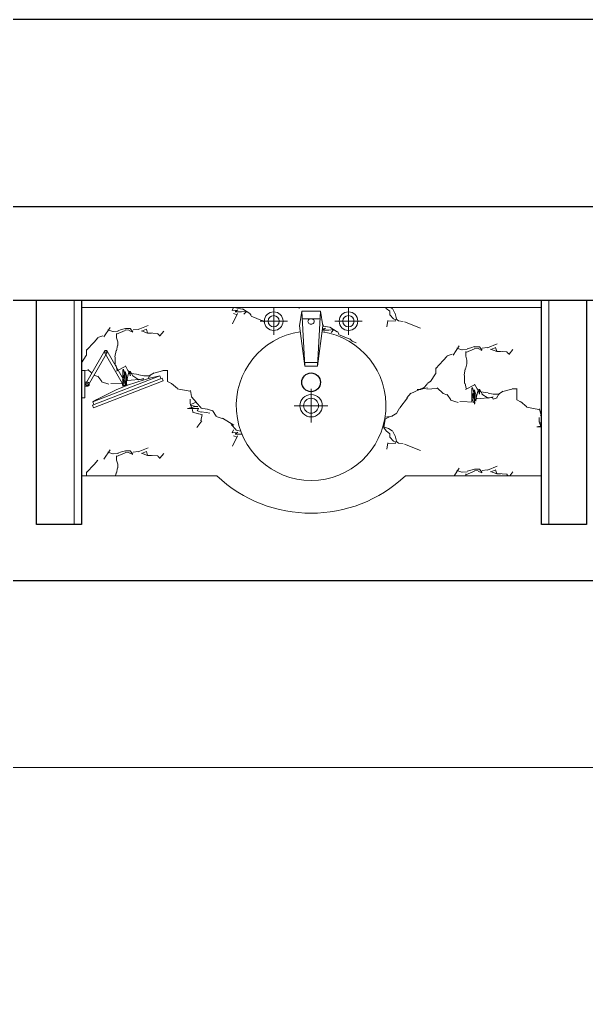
# Model space of a CAD drawing. Header units: millimetres. Extents: x 3162 to 221128, y -144913 to 11496.
# Drawn here: x 43924 to 45439, y 6060 to 8683 of the extents above; entities that cross this region are included whole.
import ezdxf
from ezdxf.xclip import XClip

# ---------------------------------------------------------------- set-up
doc = ezdxf.new("R2010")
doc.units = ezdxf.units.MM
doc.header["$LTSCALE"] = 10
doc.header["$XCLIPFRAME"] = 2
doc.linetypes.add('DASH', pattern=[8.889999999999997, 6.349999999999998, -2.54])
for name, color, linetype, lineweight in [('Drawing【图框、表格】', 150, 'Continuous', 0), ('FF-Complete【墙体完成线】', 6, 'Continuous', 0), ('FF-FIXT【洁具】', 31, 'Continuous', 0), ('Hidden【虚线】', 136, 'DASH', 0)]:
    doc.layers.add(name, color=color, linetype=linetype, lineweight=lineweight)
for name, color, linetype in [('SYMBOL【符号】', 136, 'Continuous'), ('WALL_NEW【新建墙体】', 4, 'Continuous'), ('WALL【墙体】', 7, 'Continuous')]:
    doc.layers.add(name, color=color, linetype=linetype)

# ---------------------------------------------------------------- blocks, each defined once
blk = doc.blocks.new('洗手台40')
at = {"color": 8}
for p, q in [((194.77239015136, 336.5144317056256), (194.77239015136, 263.4855683143396)), ((231.2868218469885, 300.0000000099972), (158.2579584557315, 300.0000000099972)), ((-31.2868218369913, 245.0592119983776), (-31.2868218369913, 154.9407880216167)), ((182.2292947167807, 231.4446210321766), (74.55684995615594, 216.7034478577116)), ((221.1244488094453, 225.0000000099972), (74.55684995615594, 216.7034478577116)), ((74.55684995615594, 216.7034478577116), (74.55684995615594, 200.0000000099972)), ((84.65905595188812, 217.1762731822237), (84.65905595188812, 200.0000000099972)), ((221.1244488094453, 225.0000000099972), (182.2292947167807, 231.4446210321766)), ((201.4337083093051, 223.885393120363), (201.4337083093051, 200.0000000099972)), ((221.1244488094453, 225.0000000099681), (221.1244488094453, 200.0000000099972)), ((13.77239015138912, 200.0000000099972), (-76.3460338253426, 200.0000000099972)), ((74.55684995615594, 183.2965521622826), (74.55684995615594, 200.0000000099972)), ((84.65905595188812, 182.8237268377415), (84.65905595188812, 200.0000000099972)), ((201.4337083093051, 176.1146068996313), (201.4337083093051, 200.0000000099972)), ((221.1244488094453, 175.0000000099971), (221.1244488094453, 200.0000000099972)), ((221.1244488094453, 175.0000000099971), (74.55684995615594, 183.2965521622826)), ((182.2292947167807, 168.5553789877886), (74.55684995615594, 183.2965521622826)), ((221.1244488094453, 175.0000000099971), (182.2292947167807, 168.5553789877886)), ((194.77239015136, 136.5144317056256), (194.77239015136, 63.48556831433961)), ((231.2868218469885, 100.0000000099971), (158.2579584557315, 100.0000000099971))]:
    blk.add_line(p, q, dxfattribs=at)
for centre, radius in [((194.7723901513891, 300.0000000099972), 25), ((194.7723901513891, 300.0000000099972), 15), ((-31.2868218369913, 200.0000000099972), 30), ((-31.2868218369913, 200.0000000099972), 20), ((194.7723901513891, 100.0000000099971), 25), ((194.7723901513891, 100.0000000099971), 15)]:
    blk.add_circle(centre, radius, dxfattribs=at)
blk.add_arc((-31.2868218369913, 200.0000000099972), 200, 8.423791204247447, 351.5762087957526)
for centre, start, end in [((194.0437390168881, 201.1838002622972), 350.5252287985693, 189.4747712014305), ((194.0437390168881, 198.8161997576971), 170.5252287985695, 9.474771201430505)]:
    blk.add_arc(centre, 7.191400878313288, start, end, dxfattribs=at)
blk = doc.blocks.new('刮须镜平面')
at = {"color": 0, "ltscale": 0.4}
for p, q in [((-118.2063077272614, 1.921077555802184), (-68.2589210642036, 88.43244683538798)), ((-61.6042003504117, 84.59034016897205), (-111.5515870135277, -1.921029110613744)), ((-68.25892187433783, 84.59034157212591), (-18.31157169362995, -1.921048770484048)), ((-11.6568493595696, 1.921055089507715), (-61.60419954027748, 88.43244543223409)), ((-9.221060327836312, -36.49999805632979), (-9.221044935635293, 36.50000194495078)), ((-9.221044935635293, 36.50000194495078), (7.6961005107e-06, 36.50000000064028)), ((7.6961005107e-06, 36.50000000064028), (-7.6961005107e-06, -36.50000000064028)), ((-218.4324280183646, 9.272824113315435), (-215.6526563501684, 16.43661925889318)), ((-32.17375423398336, -63.00123925978549), (-218.4324280183646, 9.272824113315435)), ((-215.6526563501684, 16.43661925889318), (-29.39398256572895, -55.83744411426596)), ((-212.0707587773795, 15.04673342482419), (-209.2909871091833, 22.21052857040195)), ((-209.2909871091833, 22.21052857040195), (-30.19610847032164, -47.28376313456101)), ((-122.3492897778051, -3.320638484496155), (-120.251793729607, 2.084852973755912)), ((-9.221051416592672, 5.763159839145369), (-14.98420931142755, 5.76316105434671)), ((-111.6035970594966, -7.490295986819544), (-109.5061010112986, -2.084804528567474)), ((-9.221053846878927, -5.763155950524378), (-14.98421174177201, -5.763154735381249)), ((-32.97588014812209, -54.44755827455082), (-30.19610847998411, -47.28376312897307)), ((-7.6961005107e-06, -36.50000000064028), (-9.221060327836312, -36.49999805632979)), ((-29.39398256572895, -55.83744411426596), (-32.17375423398336, -63.00123925978549))]:
    blk.add_line(p, q, dxfattribs=at)
for centre in [(-64.93156070727855, 86.51139350218), (-114.8789473704528, 2.42225942202e-05), (-14.98421052657068, 3.1594536267e-06)]:
    blk.add_circle(centre, 3.073684210579444, dxfattribs=at)
for centre, radius, start, end in [((-64.93156070727855, 86.51139350218), 3.842105263215895, 29.99998792192617, 209.9999879219262), ((-64.93156070727855, 86.51139350218), 3.842105263221217, 329.9999879214403, 149.9999879214403), ((-335.3529735520715, -568.1872037247518), 603.7061426929396, 59.63727570470571, 77.94717121979303), ((-114.8789473704528, 2.42225942202e-05), 5.763157894836368, 338.7922234641007, 158.7922234641008), ((-114.8789473703946, 2.42225942202e-05), 3.842105263221217, 149.9999879214403, 329.9999879214403), ((-14.98421052657068, 3.1594536267e-06), 5.763157894836368, 89.9999879137668, 269.9999879137668), ((-14.98421052657068, 3.1594536267e-06), 3.842105263211995, 209.9999879219262, 29.99998792192617)]:
    blk.add_arc(centre, radius, start, end, dxfattribs=at)
blk = doc.blocks.new('海龙_08065491')
at = {"layer": 'FF-FIXT【洁具】'}
h = blk.add_hatch(dxfattribs=at)
h.set_pattern_fill('AA大理石深SC800', color=8, scale=700, pattern_type=2)
h.set_pattern_definition([(177.769103, (2570502.35094, -1700771.01409001), (-700.0000218348542, -2.69020922067e-05), [40.03034, -8366.340499999998]), (28.1136392, (2570482.35096, -1700733.61610001), (700.0000027853148, 327.2319676459456), [26.45460999999999, -5529.008239999996]), (76.6298055, (2570482.35096, -1700680.63569001), (-1.04846836949e-05, 327.2319275039206), [14.41495999999999, -3012.719009999999]), (106.9928189999999, (2570485.684290001, -1700657.261990009), (6.7219320804e-06, 327.231922176649), [11.40565999999999, -2383.788749999999]), (21.83558970000001, (2570482.35096, -1700633.88829001), (699.9999951685005, 327.231900595305), [25.13679, -5253.585259999999]), (17.3096175, (2570485.684290001, -1700627.65528001), (700.0000144967167, 327.2319688743376), [10.47438, -2189.14444]), (162.690382, (2570462.35098, -1700769.45582001), (-700.0000324685388, 327.2319081532297), [20.94876, -2178.67006]), (125.490837, (2570442.35093, -1700763.22281001), (-4.31308433024e-05, 327.2319010970212), [17.22433999999999, -1188.48149]), (162.690382, (2570432.35094, -1700749.19859001), (-700.0000324685388, 327.2319081532297), [10.47438, -2189.14444]), (136.925518, (2570422.35095, -1700746.08212001), (-1.94120411301e-05, 327.2319100642796), [22.81649999999999, -935.4751699999997]), (3.344234399999999, (2570379.01766, -1700732.05790001), (700.0000129823732, 4.66680983385e-05), [26.71214, -5582.84048]), (10.5914065, (2570362.350940001, -1700735.17437001), (1400.000030953868, 327.2319727253873), [16.95554, -3543.70772]), (0, (2570352.350957402, -1700735.174386235), (700, 327.23194), [9.999997, -689.99994]), (103.370194, (2570482.35096, -1700733.61610001), (-5.47624203248e-05, 327.2319113169932), [14.41489, -3012.71901]), (90, (2570479.017623402, -1700719.591896235), (700, -4.29e-14), [10.907729, -316.32419]), (90, (2570479.017623402, -1700708.684146235), (700, -4.29e-14), [10.907729, -316.32419]), (78.99512109999998, (2570479.01763, -1700697.77645001), (-2.71813171915e-05, 327.2319558919686), [17.46184999999999, -3649.521889999999]), (90, (2570482.350960402, -1700646.354256235), (700, -4.29e-14), [12.465978, -314.76592]), (6.6658365, (2570472.35097, -1700629.21355001), (699.9999705167868, 1.27228728733e-05), [13.42411, -2805.632620000001]), (160.679045, (2570472.35097, -1700629.21355001), (-699.9999936553146, 327.2319330049835), [14.12908, -2952.978349999998]), (47.48599590000001, (2570189.01764, -1700834.90218001), (700.0000004575118, 654.4639247861652), [14.79793, -3092.76646]), (6.157180300000002, (2570199.01763, -1700823.99450001), (2800.00001973066, 327.231928429934), [43.58473, -9109.2134]), (31.9352432, (2570242.35099, -1700819.31969001), (699.9999716429121, 327.2319318524933), [11.78345, -2462.74511]), (19.3209546, (2570252.35098, -1700813.08675001), (699.9999959398247, 327.2319281180617), [14.12908, -2952.97835]), (8.856872300000001, (2570265.684300001, -1700808.41201001), (699.9999634920426, 5.45515681655e-05), [20.24134, -2105.10111]), (30.29957, (2570285.68428, -1700805.29547001), (700.0000165525327, 327.2319737808297), [15.44284, -3227.55244]), (61.8626245, (2570299.0176, -1700797.50426001), (-3.71941187932e-05, 327.2319357782109), [14.13664, -1470.21231]), (52.94733950000001, (2570305.684295, -1700785.03832401), (700.0000045539502, 981.6958246126093), [33.192334, -6937.19747]), (51.26399599999999, (2570325.68431, -1700758.54807001), (699.9999970027452, 981.6958528730936), [15.98128, -3340.083040000001]), (25.0548758, (2570335.684300001, -1700746.08212001), (699.9999991529894, -3.3399269572e-06), [36.79571, -735.9142700000001]), (47.48599590000001, (2570369.0176, -1700730.49963001), (700.0000004575118, 654.4639247861652), [14.79793, -3092.76646]), (31.9352432, (2570379.01766, -1700719.59188001), (699.9999716429121, 327.2319318524933), [11.78345, -2462.74511]), (56.6470201, (2570389.017650001, -1700713.35894001), (700.0000012262352, 981.6958188050078), [24.25143, -5068.55181]), (90, (2570402.350956401, -1700693.101726234), (700, -4.29e-14), [15.582476, -311.64945]), (47.48599590000001, (2570402.35097, -1700677.51922001), (700.0000004575118, 654.4639247861652), [29.59586, -3077.96853]), (47.48599590000001, (2570422.35095, -1700655.70372001), (700.0000004575118, 654.4639247861652), [14.79793, -3092.76646]), (19.3209546, (2570432.35094, -1700644.796040009), (699.9999959398247, 327.2319281180617), [14.12908, -2952.97835]), (56.23782330000001, (2570445.68433, -1700640.12130001), (699.9999625357982, 981.6958534515601), [29.98968000000001, -6267.840880000002]), (25.0548758, (2570265.684300001, -1700814.64495001), (699.9999991529894, -3.3399269572e-06), [14.71827, -757.9917100000001]), (80.6556929, (2570262.350970001, -1700834.90218001), (2.62425482442e-05, 327.2319152333424), [20.52966999999999, -4290.693539999995]), (160.679045, (2570275.68429, -1700839.57692001), (-699.9999936553146, 327.2319330049835), [14.12908, -2952.978349999998]), (148.064756, (2570285.68428, -1700845.80993001), (-699.9999670738925, 327.2319416263366), [11.78345, -2462.74511]), (115.424913, (2570292.35094, -1700859.83415001), (-700.0000289623572, 1636.159719665724), [15.52816999999999, -3245.382769999999]), (103.370194, (2570295.684269999, -1700873.85837001), (-5.47624203248e-05, 327.2319113169932), [14.41489, -3012.71901]), (144.961427, (2570302.35093, -1700878.53311001), (-700.0000265047787, 654.4638883816218), [8.142330000000001, -1701.74844]), (173.334163, (2570315.68432, -1700880.09138001), (-699.9999705167868, 1.88315250074e-05), [13.42411, -2805.632620000001]), (158.418473, (2570359.01761, -1700897.23207001), (-4199.999994717964, 1636.159741988217), [46.60026000000001, -9739.449300000004]), (78.99512109999998, (2570272.35096, -1700895.67387001), (-2.71813171915e-05, 327.2319558919686), [17.46184999999999, -3649.521889999999]), (4.4550498, (2570275.68429, -1700878.53311001), (700.0000103780479, 4.37183556468e-05), [20.06059999999999, -4192.667779999997]), (154.945124, (2570295.684269999, -1700876.97491001), (-699.9999991529895, -8.964658238e-07), [7.359169999999998, -765.3508099999997]), (132.514004, (2570289.01761, -1700873.85837001), (-699.9999993152568, 654.4639260078957), [14.79793, -3092.76646]), (90, (2570279.017627402, -1700862.950636235), (700, -4.29e-14), [9.349487, -317.88246]), (142.076999, (2570279.01762, -1700853.60114001), (-700.0000234849623, 654.4638439168956), [12.67686, -2649.46857]), (125.490837, (2570269.01763, -1700845.80993001), (-4.31308433024e-05, 327.2319010970212), [11.48294, -1194.22296]), (99.34430699999999, (2570262.350970001, -1700836.46045001), (-2.56714207794e-05, 327.2319152333425), [20.52959999999999, -4290.693539999998]), (90, (2570259.017626401, -1700834.902196234), (700, -4.29e-14), [18.698967, -308.53291]), (136.925518, (2570259.01764, -1700834.90218001), (-1.94120411301e-05, 327.2319100642796), [18.25319999999999, -940.0384699999997]), (70.3775316, (2570242.35099, -1700831.78571001), (1.97212043057e-05, 327.2319139182212), [9.92593, -2074.51804]), (175.54495, (2570242.35099, -1700831.78571001), (-700.0000158154352, -2.36266839246e-05), [40.12119999999996, -4172.607179999997]), (148.064756, (2570839.01762, -1700908.13982001), (-699.9999670738925, 327.2319416263366), [23.56697, -2450.96166]), (35.0385725, (2570799.01766, -1700903.46508001), (700.0000322160538, 654.4638822729693), [8.142329999999996, -1701.74844]), (6.6658365, (2570815.68431, -1700903.46508001), (699.9999705167868, 1.27228728733e-05), [13.42411, -2805.632620000001]), (162.690382, (2570805.68432, -1700911.256290009), (-700.0000324685388, 327.2319081532297), [10.47438, -2189.14444]), (64.57508639999999, (2570792.35093, -1700939.30480001), (699.9999828757738, 1636.159742388292), [31.05627, -3229.8546]), (0, (2570799.017625402, -1700903.465096234), (700, 327.23194), [16.666664, -683.3332799999997]), (118.137375, (2570842.35095, -1700914.37283001), (-2.16776039619e-05, 327.231902767106), [7.068319999999999, -1477.28063]), (157.435521, (2570872.350990001, -1700926.83878001), (-699.9999874848523, 327.2318952315563), [32.48693, -6789.768370000001]), (136.925518, (2570879.01765, -1700933.07179001), (-1.94120411301e-05, 327.2319100642796), [9.126599999999994, -949.1650699999997]), (154.945124, (2570889.01764, -1700937.74653001), (-699.9999991529895, -8.964658238e-07), [11.03871999999999, -761.6712599999997]), (49.4476465, (2570822.35097, -1700909.69809001), (700.0000125685068, 981.6957893253647), [10.25416, -2143.11958]), (51.26399599999999, (2570599.017650001, -1700641.67950001), (699.9999970027452, 981.6958528730936), [15.98128, -3340.083040000001]), (136.925518, (2570599.017650001, -1700641.67950001), (-1.94120411301e-05, 327.2319100642796), [9.126599999999994, -949.1650699999997]), (176.655765, (2570592.350990001, -1700635.44656001), (-700.0000170658069, -1.58823139973e-05), [26.71213999999999, -5582.840479999997]), (106.9928189999999, (2570565.68428, -1700633.88829001), (6.7219320804e-06, 327.231922176649), [11.40565999999999, -2383.788749999999]), (19.3209546, (2570549.01763, -1700627.65528001), (699.9999959398247, 327.2319281180617), [14.12908, -2952.97835]), (159.49524, (2570565.68428, -1700633.88829001), (-700.0000066322148, 327.2319549341255), [17.79407, -3718.95475]), (180, (2570575.684291404, -1700633.888306235), (-699.9999999999999, 327.2319400000001), [9.999997, -689.99994]), (22.2465213, (2570539.017640001, -1700622.98054001), (700.000019810074, 327.231925235397), [28.8113, -6021.557009999998]), (6.6658365, (2570525.68432, -1700624.53881001), (699.9999705167868, 1.27228728733e-05), [13.42411, -2805.632620000001]), (52.1215557, (2570695.68429, -1700886.32439001), (700.0000224701641, 981.695827684819), [21.71596, -4538.631579999998]), (78.99512109999998, (2570709.01761, -1700869.18363001), (-2.71813171915e-05, 327.2319558919686), [17.46184999999999, -3649.521889999999]), (162.690382, (2570712.35094, -1700852.04294001), (-700.0000324685388, 327.2319081532297), [10.47438, -2189.14444]), (164.332014, (2570702.35095, -1700848.92640001), (-1399.999966877165, 327.2319562889492), [17.30988, -3617.75911]), (104.970339, (2570685.6843, -1700844.25166001), (-3.98452299114e-05, 327.2319457299223), [12.90394, -2696.924020000001]), (109.622468, (2570682.35097, -1700831.78571001), (-1.74366945244e-05, 327.2319139182212), [9.92593, -2074.51804]), (90, (2570679.017626402, -1700822.436246235), (700, -4.29e-14), [12.465978, -314.76592]), (25.0548758, (2570679.017640001, -1700825.55270001), (699.9999991529894, -3.3399269572e-06), [14.71827, -757.9917100000001]), (166.8440389999999, (2570699.01762, -1700830.227440009), (-699.999993265624, 327.2319035283254), [20.53905, -1417.1955]), (0, (2570689.017623402, -1700830.227456235), (700, 327.23194), [9.999997, -689.99994]), (15.667986, (2570672.35098, -1700834.90218001), (1399.999966877165, 327.2319562889487), [17.30988, -3617.75911]), (180, (2570689.017623402, -1700834.902196234), (-699.9999999999999, 327.2319400000001), [16.666664, -683.3332799999997]), (180, (2570702.350957402, -1700834.902196235), (-699.9999999999999, 327.2319400000001), [13.333334, -686.6666100000001]), (61.8626245, (2570699.01762, -1700841.13519001), (-3.71941187932e-05, 327.2319357782109), [7.068319999999999, -1477.28063]), (162.690382, (2570709.01761, -1700844.25166001), (-700.0000324685388, 327.2319081532297), [10.47438, -2189.14444]), (173.334163, (2570722.35093, -1700845.80993001), (-699.9999705167868, 1.88315250074e-05), [13.42411, -2805.632620000001]), (171.143127, (2570732.350990001, -1700847.36820001), (-699.9999742697107, -6.0616413583e-06), [10.12067, -2115.22178]), (13.15596, (2570542.35097, -1700758.54807001), (699.9999830447252, 327.2319594738101), [13.6927, -1424.04185]), (146.796701, (2570542.35097, -1700758.54807001), (-1400.000000335004, 981.6958515878916), [19.91877999999999, -4163.01753]), (118.137375, (2570525.68432, -1700747.64032001), (-2.16776039619e-05, 327.231902767106), [14.13664, -1470.21231]), (90, (2570519.017625402, -1700747.640336234), (700, -4.29e-14), [12.465978, -314.76592]), (113.1627449999999, (2570519.017660001, -1700747.64032001), (-3.43879354298e-05, 327.231917657527), [8.474340000000002, -1771.13755]), (75.873987, (2570509.0176, -1700766.33935001), (699.9999942343607, 2945.087491457588), [27.31623999999999, -5709.088069999996]), (90, (2570509.017628402, -1700766.339366235), (700, -4.29e-14), [18.698967, -308.53291]), (106.9928189999999, (2570509.0176, -1700747.64032001), (6.7219320804e-06, 327.231922176649), [11.40565999999999, -2383.788749999999]), (90, (2570505.684291401, -1700774.130576235), (700, -4.29e-14), [37.397934, -289.83395]), (95.31360859999998, (2570505.68427, -1700774.13056001), (-1.33451627887e-05, 327.2319124120451), [35.99434999999998, -7522.822299999998]), (83.5762835, (2570499.01761, -1700767.89755001), (3.25516533582e-05, 327.2319689299808), [29.79375, -6226.894520000002]), (90, (2570499.017624401, -1700767.897566235), (700, -4.29e-14), [9.349487, -317.88246]), (76.6298055, (2570499.01761, -1700758.54807001), (-1.04846836949e-05, 327.2319275039206), [14.41495999999999, -3012.719009999999]), (103.370194, (2570502.35094, -1700744.52385001), (-5.47624203248e-05, 327.2319113169932), [14.41489, -3012.71901]), (90, (2570499.017624402, -1700756.989816234), (700, -4.29e-14), [26.490205, -300.7417]), (133.553349, (2570802.350990001, -1700892.55733001), (-700.0000129206056, 654.463911546313), [19.35086999999998, -4044.334629999998]), (169.408593, (2570819.01764, -1700895.67387001), (-1400.000040964506, 327.2319161352875), [16.95554, -3543.70772]), (6.6658365, (2570792.35093, -1700900.34861001), (699.9999705167868, 1.27228728733e-05), [13.42411, -2805.632620000001]), (66.8372549, (2570792.35093, -1700900.34861001), (-2.93983277e-05, 327.2319451916199), [8.474340000000002, -1771.13755]), (148.064756, (2570795.68433, -1700880.09138001), (-699.9999670738925, 327.2319416263366), [35.35042, -2439.17821]), (164.332014, (2570765.684289999, -1700861.39242001), (-1399.999966877165, 327.2319562889492), [17.30988, -3617.75911]), (122.690182, (2570749.017640001, -1700856.71768001), (-699.9999866171521, 981.6958593105068), [18.51521, -3869.681550000001]), (160.679045, (2570739.01765, -1700841.13519001), (-699.9999936553146, 327.2319330049835), [14.12908, -2952.978349999998]), (169.408593, (2570725.68433, -1700836.46045001), (-1400.000040964506, 327.2319161352875), [16.95554, -3543.70772]), (133.553349, (2570709.01761, -1700833.34398001), (-700.0000129206056, 654.463911546313), [19.35086999999998, -4044.334629999998]), (130.552353, (2570695.68429, -1700819.31969001), (-700.0000040015947, 981.6957954340172), [20.50832, -2132.86542]), (102.074477, (2570682.35097, -1700803.73727001), (-2.49528483418e-05, 327.2319044156633), [15.93501, -3330.417369999999]), (169.408593, (2570679.017640001, -1700788.15478001), (-1400.000040964506, 327.2319161352875), [33.91108, -3526.752180000001]), (139.920946, (2570645.68427, -1700781.92177001), (-700.0000023715312, 654.463880851339), [21.78204, -4552.443559999999]), (154.945124, (2570629.017619999, -1700767.89755001), (-699.9999991529895, -8.964658238e-07), [11.03871999999999, -761.6712599999997]), (90, (2570619.017623402, -1700763.222826235), (700, -4.29e-14), [29.60669600000001, -297.62523]), (0, (2570605.684296402, -1700733.616116235), (700, 327.23194), [13.333334, -686.6666100000001]), (14.9560981, (2570582.35093, -1700739.84911001), (1399.999985273958, 327.2319452721304), [24.15147, -5047.661919999999]), (31.9352432, (2570572.35094, -1700746.08212001), (699.9999716429121, 327.2319318524933), [11.78345, -2462.74511]), (61.8626245, (2570565.68428, -1700758.54807001), (-3.71941187932e-05, 327.2319357782109), [14.13664, -1470.21231]), (17.3096175, (2570555.684290001, -1700761.66454001), (700.0000144967167, 327.2319688743376), [10.47438, -2189.14444]), (118.137375, (2570555.684290001, -1700761.66454001), (-2.16776039619e-05, 327.231902767106), [7.068319999999999, -1477.28063]), (4.4550498, (2570512.35093, -1700758.54807001), (700.0000103780479, 4.37183556468e-05), [40.12119999999996, -4172.607179999997]), (51.26399599999999, (2570502.35094, -1700771.01409001), (699.9999970027452, 981.6958528730936), [15.98128, -3340.083040000001]), (0, (2570555.684290403, -1700747.640336234), (700, 327.23194), [16.666664, -683.3332799999997]), (166.8440389999999, (2570555.684290001, -1700747.64032001), (-699.999993265624, 327.2319035283254), [13.6927, -1424.04185]), (171.143127, (2570542.35097, -1700744.52385001), (-699.9999742697107, -6.0616413583e-06), [20.24134, -2105.10111]), (142.076999, (2570522.35099, -1700741.40738001), (-700.0000234849623, 654.4638439168956), [12.67686, -2649.46857]), (118.137375, (2570512.35093, -1700733.61610001), (-2.16776039619e-05, 327.231902767106), [14.13664, -1470.21231]), (90, (2570485.684290403, -1700666.611486235), (700, -4.29e-14), [9.349487, -317.88246]), (171.143127, (2570515.68433, -1700626.09708001), (-699.9999742697107, -6.0616413583e-06), [10.12067, -2115.22178]), (154.945124, (2570525.68432, -1700630.77182001), (-699.9999991529895, -8.964658238e-07), [11.03871999999999, -761.6712599999997]), (125.490837, (2570525.68432, -1700630.77182001), (-4.31308433024e-05, 327.2319010970212), [11.48294, -1194.22296]), (0, (2570505.684291401, -1700621.422356235), (700, 327.23194), [13.333334, -686.6666100000001]), (17.3096175, (2570495.68428, -1700624.53881001), (700.0000144967167, 327.2319688743376), [10.47438, -2189.14444])])
h.paths.add_polyline_path([(1129.596208660317, 1590.268674099105), (1127.450346898804, 1605.942472869786), (1133.894967920983, 1644.837626962451), (1158.894967920983, 1644.837626962451), (1158.894967920983, 1654.999999999998), (1058.894967920983, 1654.999999999998), (1058.894967920983, 1643.485568304395, -0.414213562373095), (1083.894967920983, 1618.485568304395, -1), (1033.894967920983, 1618.485568304395, -0.4142135623730951), (1058.894967920983, 1643.485568304395), (1058.894967920983, 1654.999999999998), (544.9999999999636, 1654.999999999998), (544.9999999999636, 1486.500000000636), (554.2210449355989, 1486.500001944945), (554.2210514165271, 1455.76315983914), (558.8750890574083, 1455.763160820475), (607.2696717736253, 1538.048235046195, -0.5773502691899391), (612.5934489927677, 1538.04823616873), (663.2063077272251, 1451.921077555798), (614.3680417232317, 1536.511394437598), (565.4593730454872, 1451.799054107021, -0.5105684202284432), (559.9842117416774, 1444.236845264612), (554.2210538468717, 1444.23684404947), (554.2210603277999, 1413.500001943664), (544.9999999999636, 1413.499999999352), (544.9999999999636, 1204.999999999994), (906.3949679209908, 1204.999999999994, 0.1908101921894364), (1158.894967920983, 1104.999999999993), (1158.894967920983, 1192.426356316023, -0.9290639137652191)])
h.paths.add_polyline_path([(577.173754233947, 1386.998760740208), (574.3939825656926, 1394.162555885728), (577.9758801487258, 1395.552441723805), (575.1961084805732, 1402.716236869423), (575.1961084704451, 1402.716236865494, -0.0375770566443422), (656.5987128931738, 1442.522291078204), (657.0134293121882, 1448.888115555337, -1), (662.7444654286518, 1451.11193288984), (667.3385194546499, 1446.689728952421, -0.0375796653796144), (754.2909871091467, 1472.210528570396), (757.0707587773576, 1465.046733424788), (760.6526563501317, 1466.436619258887), (763.4324280183282, 1459.27282411331)], flags=16)
h = blk.add_hatch(dxfattribs=at)
h.set_pattern_fill('AA大理石深SC800', color=8, scale=700, pattern_type=2)
h.set_pattern_definition([(177.769103, (2551836.14268307, -1701147.210089171), (-700.0000218348542, -2.69020922067e-05), [40.03034, -8366.340499999998]), (28.1136392, (2551816.142703069, -1701109.812099171), (700.0000027853148, 327.2319676459456), [26.45460999999999, -5529.008239999996]), (76.6298055, (2551816.142703069, -1701056.831689171), (-1.04846836949e-05, 327.2319275039206), [14.41495999999999, -3012.719009999999]), (106.9928189999999, (2551819.476033069, -1701033.457989171), (6.7219320804e-06, 327.231922176649), [11.40565999999999, -2383.788749999999]), (21.83558970000001, (2551816.142703069, -1701010.084289171), (699.9999951685005, 327.231900595305), [25.13679, -5253.585259999999]), (17.3096175, (2551819.476033069, -1701003.851279171), (700.0000144967167, 327.2319688743376), [10.47438, -2189.14444]), (162.690382, (2551796.142723069, -1701145.651819171), (-700.0000324685388, 327.2319081532297), [20.94876, -2178.67006]), (125.490837, (2551776.14267307, -1701139.418809171), (-4.31308433024e-05, 327.2319010970212), [17.22433999999999, -1188.48149]), (162.690382, (2551766.14268307, -1701125.39458917), (-700.0000324685388, 327.2319081532297), [10.47438, -2189.14444]), (136.925518, (2551756.142693069, -1701122.278119171), (-1.94120411301e-05, 327.2319100642796), [22.81649999999999, -935.4751699999997]), (3.344234399999999, (2551712.80940307, -1701108.253899171), (700.0000129823732, 4.66680983385e-05), [26.71214, -5582.84048]), (10.5914065, (2551696.14268307, -1701111.370369171), (1400.000030953868, 327.2319727253873), [16.95554, -3543.70772]), (0, (2551686.142700471, -1701111.370385396), (700, 327.23194), [9.999997, -689.99994]), (103.370194, (2551816.142703069, -1701109.812099171), (-5.47624203248e-05, 327.2319113169932), [14.41489, -3012.71901]), (90, (2551812.809366471, -1701095.787895395), (700, -4.29e-14), [10.907729, -316.32419]), (90, (2551812.809366471, -1701084.880145395), (700, -4.29e-14), [10.907729, -316.32419]), (78.99512109999998, (2551812.809373069, -1701073.972449171), (-2.71813171915e-05, 327.2319558919686), [17.46184999999999, -3649.521889999999]), (90, (2551816.142703471, -1701022.550255396), (700, -4.29e-14), [12.465978, -314.76592]), (6.6658365, (2551806.142713069, -1701005.409549171), (699.9999705167868, 1.27228728733e-05), [13.42411, -2805.632620000001]), (160.679045, (2551806.142713069, -1701005.409549171), (-699.9999936553146, 327.2319330049835), [14.12908, -2952.978349999998]), (47.48599590000001, (2551522.809383069, -1701211.098179171), (700.0000004575118, 654.4639247861652), [14.79793, -3092.76646]), (6.157180300000002, (2551532.809373069, -1701200.190499171), (2800.00001973066, 327.231928429934), [43.58473, -9109.2134]), (31.9352432, (2551576.14273307, -1701195.51568917), (699.9999716429121, 327.2319318524933), [11.78345, -2462.74511]), (19.3209546, (2551586.14272307, -1701189.282749171), (699.9999959398247, 327.2319281180617), [14.12908, -2952.97835]), (8.856872300000001, (2551599.47604307, -1701184.608009171), (699.9999634920426, 5.45515681655e-05), [20.24134, -2105.10111]), (30.29957, (2551619.47602307, -1701181.491469171), (700.0000165525327, 327.2319737808297), [15.44284, -3227.55244]), (61.8626245, (2551632.80934307, -1701173.700259171), (-3.71941187932e-05, 327.2319357782109), [14.13664, -1470.21231]), (52.94733950000001, (2551639.47603807, -1701161.234323171), (700.0000045539502, 981.6958246126093), [33.192334, -6937.19747]), (51.26399599999999, (2551659.476053069, -1701134.744069171), (699.9999970027452, 981.6958528730936), [15.98128, -3340.083040000001]), (25.0548758, (2551669.47604307, -1701122.278119171), (699.9999991529894, -3.3399269572e-06), [36.79571, -735.9142700000001]), (47.48599590000001, (2551702.80934307, -1701106.695629171), (700.0000004575118, 654.4639247861652), [14.79793, -3092.76646]), (31.9352432, (2551712.80940307, -1701095.78787917), (699.9999716429121, 327.2319318524933), [11.78345, -2462.74511]), (56.6470201, (2551722.80939307, -1701089.554939171), (700.0000012262352, 981.6958188050078), [24.25143, -5068.55181]), (90, (2551736.142699471, -1701069.297725395), (700, -4.29e-14), [15.582476, -311.64945]), (47.48599590000001, (2551736.142713069, -1701053.715219171), (700.0000004575118, 654.4639247861652), [29.59586, -3077.96853]), (47.48599590000001, (2551756.142693069, -1701031.899719171), (700.0000004575118, 654.4639247861652), [14.79793, -3092.76646]), (19.3209546, (2551766.14268307, -1701020.992039171), (699.9999959398247, 327.2319281180617), [14.12908, -2952.97835]), (56.23782330000001, (2551779.47607307, -1701016.317299171), (699.9999625357982, 981.6958534515601), [29.98968000000001, -6267.840880000002]), (25.0548758, (2551599.47604307, -1701190.84094917), (699.9999991529894, -3.3399269572e-06), [14.71827, -757.9917100000001]), (80.6556929, (2551596.14271307, -1701211.098179171), (2.62425482442e-05, 327.2319152333424), [20.52966999999999, -4290.693539999995]), (160.679045, (2551609.476033069, -1701215.772919171), (-699.9999936553146, 327.2319330049835), [14.12908, -2952.978349999998]), (148.064756, (2551619.47602307, -1701222.005929171), (-699.9999670738925, 327.2319416263366), [11.78345, -2462.74511]), (115.424913, (2551626.14268307, -1701236.030149171), (-700.0000289623572, 1636.159719665724), [15.52816999999999, -3245.382769999999]), (103.370194, (2551629.476013069, -1701250.05436917), (-5.47624203248e-05, 327.2319113169932), [14.41489, -3012.71901]), (144.961427, (2551636.14267307, -1701254.729109171), (-700.0000265047787, 654.4638883816218), [8.142330000000001, -1701.74844]), (173.334163, (2551649.47606307, -1701256.287379171), (-699.9999705167868, 1.88315250074e-05), [13.42411, -2805.632620000001]), (158.418473, (2551692.809353069, -1701273.42806917), (-4199.999994717964, 1636.159741988217), [46.60026000000001, -9739.449300000004]), (78.99512109999998, (2551606.142703069, -1701271.869869171), (-2.71813171915e-05, 327.2319558919686), [17.46184999999999, -3649.521889999999]), (4.4550498, (2551609.476033069, -1701254.729109171), (700.0000103780479, 4.37183556468e-05), [20.06059999999999, -4192.667779999997]), (154.945124, (2551629.476013069, -1701253.170909171), (-699.9999991529895, -8.964658238e-07), [7.359169999999998, -765.3508099999997]), (132.514004, (2551622.809353069, -1701250.05436917), (-699.9999993152568, 654.4639260078957), [14.79793, -3092.76646]), (90, (2551612.809370471, -1701239.146635395), (700, -4.29e-14), [9.349487, -317.88246]), (142.076999, (2551612.809363069, -1701229.797139171), (-700.0000234849623, 654.4638439168956), [12.67686, -2649.46857]), (125.490837, (2551602.809373069, -1701222.005929171), (-4.31308433024e-05, 327.2319010970212), [11.48294, -1194.22296]), (99.34430699999999, (2551596.14271307, -1701212.656449171), (-2.56714207794e-05, 327.2319152333425), [20.52959999999999, -4290.693539999998]), (90, (2551592.80936947, -1701211.098195395), (700, -4.29e-14), [18.698967, -308.53291]), (136.925518, (2551592.809383069, -1701211.098179171), (-1.94120411301e-05, 327.2319100642796), [18.25319999999999, -940.0384699999997]), (70.3775316, (2551576.14273307, -1701207.981709171), (1.97212043057e-05, 327.2319139182212), [9.92593, -2074.51804]), (175.54495, (2551576.14273307, -1701207.981709171), (-700.0000158154352, -2.36266839246e-05), [40.12119999999996, -4172.607179999997]), (148.064756, (2552172.80936307, -1701284.335819171), (-699.9999670738925, 327.2319416263366), [23.56697, -2450.96166]), (35.0385725, (2552132.80940307, -1701279.661079171), (700.0000322160538, 654.4638822729693), [8.142329999999996, -1701.74844]), (6.6658365, (2552149.476053069, -1701279.661079171), (699.9999705167868, 1.27228728733e-05), [13.42411, -2805.632620000001]), (162.690382, (2552139.47606307, -1701287.452289171), (-700.0000324685388, 327.2319081532297), [10.47438, -2189.14444]), (64.57508639999999, (2552126.142673071, -1701315.500799171), (699.9999828757738, 1636.159742388292), [31.05627, -3229.8546]), (0, (2552132.809368471, -1701279.661095395), (700, 327.23194), [16.666664, -683.3332799999997]), (118.137375, (2552176.14269307, -1701290.568829171), (-2.16776039619e-05, 327.231902767106), [7.068319999999999, -1477.28063]), (157.435521, (2552206.142733069, -1701303.034779171), (-699.9999874848523, 327.2318952315563), [32.48693, -6789.768370000001]), (136.925518, (2552212.80939307, -1701309.267789171), (-1.94120411301e-05, 327.2319100642796), [9.126599999999994, -949.1650699999997]), (154.945124, (2552222.809383069, -1701313.942529171), (-699.9999991529895, -8.964658238e-07), [11.03871999999999, -761.6712599999997]), (49.4476465, (2552156.142713069, -1701285.894089171), (700.0000125685068, 981.6957893253647), [10.25416, -2143.11958]), (51.26399599999999, (2551932.80939307, -1701017.875499171), (699.9999970027452, 981.6958528730936), [15.98128, -3340.083040000001]), (136.925518, (2551932.80939307, -1701017.875499171), (-1.94120411301e-05, 327.2319100642796), [9.126599999999994, -949.1650699999997]), (176.655765, (2551926.14273307, -1701011.642559171), (-700.0000170658069, -1.58823139973e-05), [26.71213999999999, -5582.840479999997]), (106.9928189999999, (2551899.47602307, -1701010.084289171), (6.7219320804e-06, 327.231922176649), [11.40565999999999, -2383.788749999999]), (19.3209546, (2551882.809373069, -1701003.851279171), (699.9999959398247, 327.2319281180617), [14.12908, -2952.97835]), (159.49524, (2551899.47602307, -1701010.084289171), (-700.0000066322148, 327.2319549341255), [17.79407, -3718.95475]), (180, (2551909.476034472, -1701010.084305396), (-699.9999999999999, 327.2319400000001), [9.999997, -689.99994]), (22.2465213, (2551872.809383069, -1700999.176539171), (700.000019810074, 327.231925235397), [28.8113, -6021.557009999998]), (6.6658365, (2551859.47606307, -1701000.734809171), (699.9999705167868, 1.27228728733e-05), [13.42411, -2805.632620000001]), (52.1215557, (2552029.476033069, -1701262.520389171), (700.0000224701641, 981.695827684819), [21.71596, -4538.631579999998]), (78.99512109999998, (2552042.80935307, -1701245.379629171), (-2.71813171915e-05, 327.2319558919686), [17.46184999999999, -3649.521889999999]), (162.690382, (2552046.14268307, -1701228.238939171), (-700.0000324685388, 327.2319081532297), [10.47438, -2189.14444]), (164.332014, (2552036.14269307, -1701225.12239917), (-1399.999966877165, 327.2319562889492), [17.30988, -3617.75911]), (104.970339, (2552019.47604307, -1701220.447659171), (-3.98452299114e-05, 327.2319457299223), [12.90394, -2696.924020000001]), (109.622468, (2552016.14271307, -1701207.981709171), (-1.74366945244e-05, 327.2319139182212), [9.92593, -2074.51804]), (90, (2552012.809369471, -1701198.632245395), (700, -4.29e-14), [12.465978, -314.76592]), (25.0548758, (2552012.809383069, -1701201.748699171), (699.9999991529894, -3.3399269572e-06), [14.71827, -757.9917100000001]), (166.8440389999999, (2552032.809363069, -1701206.42343917), (-699.999993265624, 327.2319035283254), [20.53905, -1417.1955]), (0, (2552022.809366472, -1701206.423455396), (700, 327.23194), [9.999997, -689.99994]), (15.667986, (2552006.14272307, -1701211.098179171), (1399.999966877165, 327.2319562889487), [17.30988, -3617.75911]), (180, (2552022.809366471, -1701211.098195395), (-699.9999999999999, 327.2319400000001), [16.666664, -683.3332799999997]), (180, (2552036.142700471, -1701211.098195396), (-699.9999999999999, 327.2319400000001), [13.333334, -686.6666100000001]), (61.8626245, (2552032.809363069, -1701217.331189171), (-3.71941187932e-05, 327.2319357782109), [7.068319999999999, -1477.28063]), (162.690382, (2552042.80935307, -1701220.447659171), (-700.0000324685388, 327.2319081532297), [10.47438, -2189.14444]), (173.334163, (2552056.14267307, -1701222.005929171), (-699.9999705167868, 1.88315250074e-05), [13.42411, -2805.632620000001]), (171.143127, (2552066.142733069, -1701223.564199171), (-699.9999742697107, -6.0616413583e-06), [10.12067, -2115.22178]), (13.15596, (2551876.142713069, -1701134.744069171), (699.9999830447252, 327.2319594738101), [13.6927, -1424.04185]), (146.796701, (2551876.142713069, -1701134.744069171), (-1400.000000335004, 981.6958515878916), [19.91877999999999, -4163.01753]), (118.137375, (2551859.47606307, -1701123.836319171), (-2.16776039619e-05, 327.231902767106), [14.13664, -1470.21231]), (90, (2551852.809368472, -1701123.836335395), (700, -4.29e-14), [12.465978, -314.76592]), (113.1627449999999, (2551852.80940307, -1701123.836319171), (-3.43879354298e-05, 327.231917657527), [8.474340000000002, -1771.13755]), (75.873987, (2551842.80934307, -1701142.535349171), (699.9999942343607, 2945.087491457588), [27.31623999999999, -5709.088069999996]), (90, (2551842.809371471, -1701142.535365396), (700, -4.29e-14), [18.698967, -308.53291]), (106.9928189999999, (2551842.80934307, -1701123.836319171), (6.7219320804e-06, 327.231922176649), [11.40565999999999, -2383.788749999999]), (90, (2551839.476034471, -1701150.326575396), (700, -4.29e-14), [37.397934, -289.83395]), (95.31360859999998, (2551839.47601307, -1701150.326559171), (-1.33451627887e-05, 327.2319124120451), [35.99434999999998, -7522.822299999998]), (83.5762835, (2551832.809353069, -1701144.093549171), (3.25516533582e-05, 327.2319689299808), [29.79375, -6226.894520000002]), (90, (2551832.80936747, -1701144.093565395), (700, -4.29e-14), [9.349487, -317.88246]), (76.6298055, (2551832.809353069, -1701134.744069171), (-1.04846836949e-05, 327.2319275039206), [14.41495999999999, -3012.719009999999]), (103.370194, (2551836.14268307, -1701120.719849171), (-5.47624203248e-05, 327.2319113169932), [14.41489, -3012.71901]), (90, (2551832.809367471, -1701133.185815395), (700, -4.29e-14), [26.490205, -300.7417]), (133.553349, (2552136.142733069, -1701268.753329171), (-700.0000129206056, 654.463911546313), [19.35086999999998, -4044.334629999998]), (169.408593, (2552152.809383069, -1701271.869869171), (-1400.000040964506, 327.2319161352875), [16.95554, -3543.70772]), (6.6658365, (2552126.142673071, -1701276.544609171), (699.9999705167868, 1.27228728733e-05), [13.42411, -2805.632620000001]), (66.8372549, (2552126.142673071, -1701276.544609171), (-2.93983277e-05, 327.2319451916199), [8.474340000000002, -1771.13755]), (148.064756, (2552129.47607307, -1701256.287379171), (-699.9999670738925, 327.2319416263366), [35.35042, -2439.17821]), (164.332014, (2552099.476033069, -1701237.588419171), (-1399.999966877165, 327.2319562889492), [17.30988, -3617.75911]), (122.690182, (2552082.809383069, -1701232.913679171), (-699.9999866171521, 981.6958593105068), [18.51521, -3869.681550000001]), (160.679045, (2552072.80939307, -1701217.331189171), (-699.9999936553146, 327.2319330049835), [14.12908, -2952.978349999998]), (169.408593, (2552059.47607307, -1701212.656449171), (-1400.000040964506, 327.2319161352875), [16.95554, -3543.70772]), (133.553349, (2552042.80935307, -1701209.539979171), (-700.0000129206056, 654.463911546313), [19.35086999999998, -4044.334629999998]), (130.552353, (2552029.476033069, -1701195.51568917), (-700.0000040015947, 981.6957954340172), [20.50832, -2132.86542]), (102.074477, (2552016.14271307, -1701179.933269171), (-2.49528483418e-05, 327.2319044156633), [15.93501, -3330.417369999999]), (169.408593, (2552012.809383069, -1701164.350779171), (-1400.000040964506, 327.2319161352875), [33.91108, -3526.752180000001]), (139.920946, (2551979.476013069, -1701158.117769171), (-700.0000023715312, 654.463880851339), [21.78204, -4552.443559999999]), (154.945124, (2551962.809363069, -1701144.093549171), (-699.9999991529895, -8.964658238e-07), [11.03871999999999, -761.6712599999997]), (90, (2551952.809366471, -1701139.418825395), (700, -4.29e-14), [29.60669600000001, -297.62523]), (0, (2551939.476039471, -1701109.812115396), (700, 327.23194), [13.333334, -686.6666100000001]), (14.9560981, (2551916.14267307, -1701116.045109171), (1399.999985273958, 327.2319452721304), [24.15147, -5047.661919999999]), (31.9352432, (2551906.14268307, -1701122.278119171), (699.9999716429121, 327.2319318524933), [11.78345, -2462.74511]), (61.8626245, (2551899.47602307, -1701134.744069171), (-3.71941187932e-05, 327.2319357782109), [14.13664, -1470.21231]), (17.3096175, (2551889.476033069, -1701137.86053917), (700.0000144967167, 327.2319688743376), [10.47438, -2189.14444]), (118.137375, (2551889.476033069, -1701137.86053917), (-2.16776039619e-05, 327.231902767106), [7.068319999999999, -1477.28063]), (4.4550498, (2551846.14267307, -1701134.744069171), (700.0000103780479, 4.37183556468e-05), [40.12119999999996, -4172.607179999997]), (51.26399599999999, (2551836.14268307, -1701147.210089171), (699.9999970027452, 981.6958528730936), [15.98128, -3340.083040000001]), (0, (2551889.476033471, -1701123.836335395), (700, 327.23194), [16.666664, -683.3332799999997]), (166.8440389999999, (2551889.476033069, -1701123.836319171), (-699.999993265624, 327.2319035283254), [13.6927, -1424.04185]), (171.143127, (2551876.142713069, -1701120.719849171), (-699.9999742697107, -6.0616413583e-06), [20.24134, -2105.10111]), (142.076999, (2551856.142733069, -1701117.603379171), (-700.0000234849623, 654.4638439168956), [12.67686, -2649.46857]), (118.137375, (2551846.14267307, -1701109.812099171), (-2.16776039619e-05, 327.231902767106), [14.13664, -1470.21231]), (90, (2551819.476033471, -1701042.807485396), (700, -4.29e-14), [9.349487, -317.88246]), (171.143127, (2551849.47607307, -1701002.293079171), (-699.9999742697107, -6.0616413583e-06), [10.12067, -2115.22178]), (154.945124, (2551859.47606307, -1701006.967819171), (-699.9999991529895, -8.964658238e-07), [11.03871999999999, -761.6712599999997]), (125.490837, (2551859.47606307, -1701006.967819171), (-4.31308433024e-05, 327.2319010970212), [11.48294, -1194.22296]), (0, (2551839.476034471, -1700997.618355395), (700, 327.23194), [13.333334, -686.6666100000001]), (17.3096175, (2551829.476023069, -1701000.734809171), (700.0000144967167, 327.2319688743376), [10.47438, -2189.14444])])
h.paths.add_polyline_path([(1774.999999999978, 1654.999999999998), (1258.894967920983, 1654.999999999998), (1258.894967920983, 1643.485568304395, -0.4142135623730944), (1283.894967920983, 1618.485568304395, -1), (1233.894967920983, 1618.485568304395, -0.4142135623730951), (1258.894967920983, 1643.485568304395), (1258.894967920983, 1654.999999999998), (1158.894967920983, 1654.999999999998), (1158.894967920983, 1644.837626962451), (1183.894967920983, 1644.837626962451), (1190.339588943192, 1605.942472869786), (1188.193727181678, 1590.268674099102, -0.9290639137651648), (1158.894967920983, 1192.426356316023), (1158.894967920983, 1104.999999999993, 0.1908101921894436), (1411.394967920991, 1205.000000000002), (1774.999999999978, 1205.000000000002)])
at = {"layer": 'FF-Complete【墙体完成线】'}
for points in [[(524.9999999999636, 1075.000000000009), (524.9999999999636, 1674.999999999998), (1794.999999999978, 1674.999999999998), (1794.999999999978, 1075.000000000009)], [(544.9999999999636, 1075.000000000009), (544.9999999999636, 1654.999999999998), (1774.999999999978, 1654.999999999998), (1774.999999999978, 1075.000000000009)]]:
    blk.add_lwpolyline(points, dxfattribs=at)
at = {"layer": 'FF-FIXT【洁具】'}
blk.add_lwpolyline([(906.3949679209908, 1204.999999999994, 0.3960396039604138), (1411.394967920991, 1205.000000000002), (1774.999999999978, 1205.000000000002), (1774.999999999978, 1655.000000000001), (544.9999999999636, 1654.999999999994), (544.9999999999636, 1204.999999999994)], format="xyb", close=True, dxfattribs=at)
at = {"layer": 'SYMBOL【符号】'}
blk.add_circle((1158.894967920983, 1454.938757674094), 25, dxfattribs=at)
at = {"layer": 'WALL_NEW【新建墙体】'}
for points in [[(424.9999999999634, 1674.999999999994), (544.9999999999636, 1674.999999999994), (544.9999999999636, 1075.000000000009), (424.9999999999634, 1075.000000000009)], [(1774.999999999978, 1674.999999999994), (1894.999999999978, 1674.999999999994), (1894.999999999978, 1075.000000000009), (1774.999999999978, 1075.000000000009)]]:
    blk.add_lwpolyline(points, close=True, dxfattribs=at)
at = {"layer": 'WALL【墙体】'}
for p, q in [((-3625.000000000016, 1924.999999999998), (3375.000000000016, 1925.000000000002)), ((-3375.000000000016, 1674.999999999998), (3375.000000000016, 1674.999999999998))]:
    blk.add_line(p, q, dxfattribs=at)
at = {"layer": 'FF-FIXT【洁具】', "rotation": 90}
blk.add_blockref('洗手台40', (1358.894967930981, 1423.713178153006), dxfattribs=at)
at = {"layer": 'FF-FIXT【洁具】', "xscale": -1}
blk.add_blockref('刮须镜平面', (544.9999999999636, 1449.999999999994), dxfattribs=at)

msp = doc.modelspace()

# ---------------------------------------------------------------- linework, layer by layer
at = {"layer": 'Drawing【图框、表格】'}
msp.add_lwpolyline([(39054.64050306764, -4234.309373117751), (39054.64050306764, 6683.411866440844), (53613.36802740802, 6683.411866440844), (53613.36802740802, -4234.309373117751)], close=True, dxfattribs=at)
msp.add_lwpolyline([(39054.64050306764, -4234.309373117751), (39054.64050306764, 6683.411866440844), (53613.36802740802, 6683.411866440844), (53613.36802740802, -4234.309373117751)], close=True, dxfattribs=at)
at = {"layer": 'Hidden【虚线】'}
msp.add_lwpolyline([(39419.32238415274, 7183.411866440844), (47669.32238415274, 7183.411866440844), (47669.32238415274, 8683.411866440845), (39419.32238415274, 8683.411866440845)], close=True, dxfattribs=at)

# ---------------------------------------------------------------- block references
at = {"layer": 'WALL【墙体】'}
ref = msp.add_blockref('海龙_08065491', (43544.32238118127, 6258.411865611667), dxfattribs=at)
XClip(ref).set_block_clipping_path([(-4124.999997028532, 925.0000008291771), (4125.000002971468, 2425.000000829177)])

doc.saveas('drawing.dxf')
